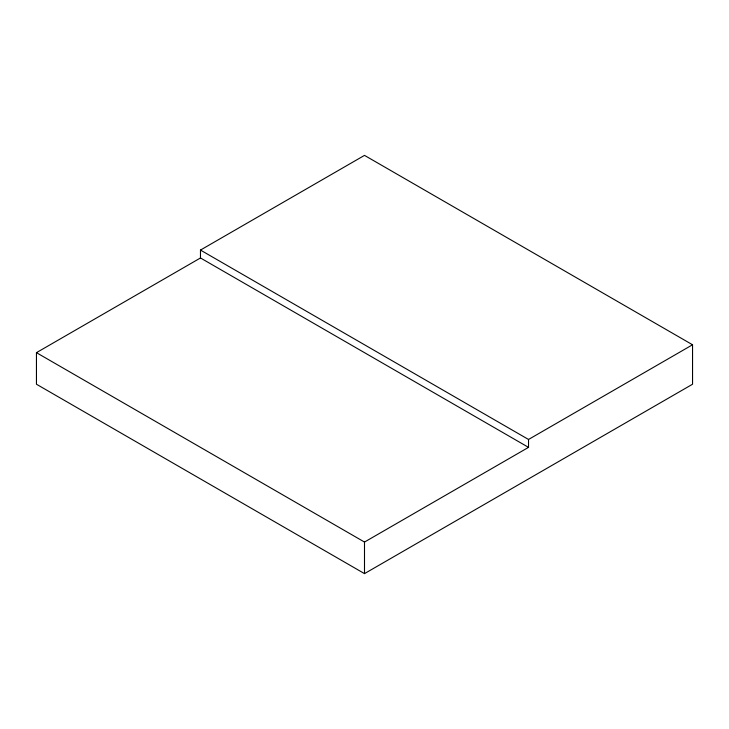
<?xml version="1.0" encoding="UTF-8"?>
<svg xmlns="http://www.w3.org/2000/svg" width="729" height="729" viewBox="0 0 729 729"><rect width="100%" height="100%" fill="white"/><g stroke="black" fill="none" stroke-linecap="round" stroke-linejoin="round"><path stroke-width="1.09" d="M200.475 250.074L364.5 155.377L692.55 344.771L692.55 384.229L364.5 573.623L36.45 384.229L36.45 352.663L200.475 257.966L528.525 447.36L528.525 439.469L200.475 250.074L200.475 257.966M528.525 439.469L692.55 344.771M36.45 352.663L364.5 542.057L528.525 447.36M364.5 542.057L364.5 573.623"/></g></svg>
